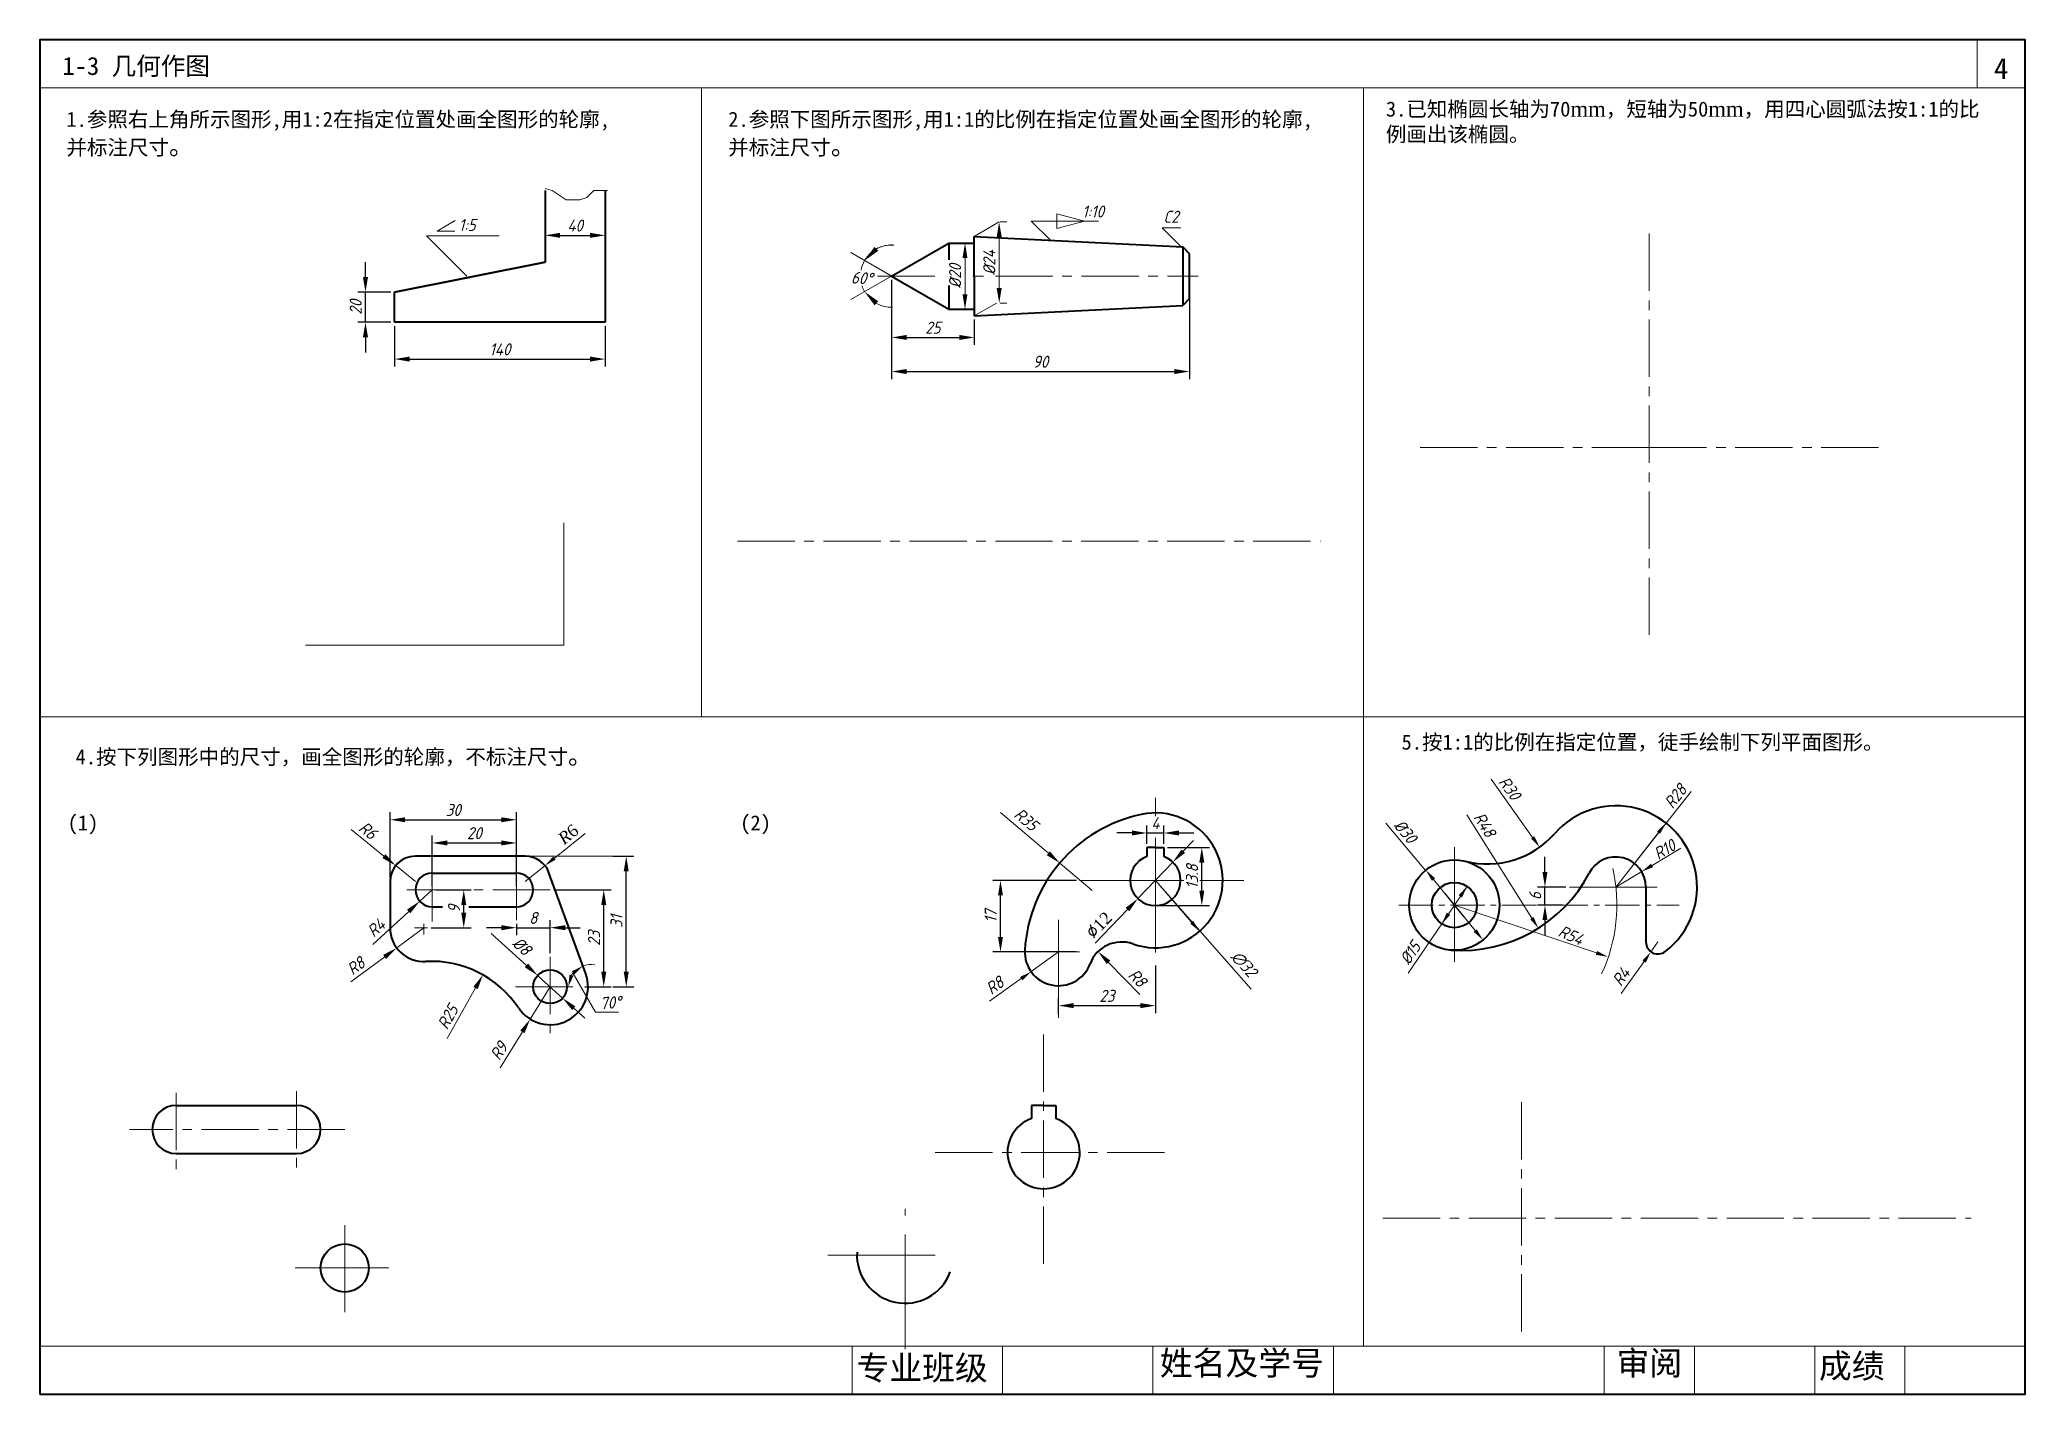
# Model space of a CAD drawing. Header units: millimetres. Extents: x 20 to 350, y 18 to 243.
import ezdxf

# ---------------------------------------------------------------- set-up
doc = ezdxf.new("R2010")
doc.units = ezdxf.units.MM
doc.linetypes.add('CENTER2', pattern=[28.575, 19.05, -3.175, 3.175, -3.175])
doc.layers.get('0').update_dxf_attribs({"lineweight": 30})
doc.layers.get('Defpoints').update_dxf_attribs({"lineweight": 15})
for name, color, linetype, lineweight in [('点画线', 7, 'CENTER2', 15), ('粗线', 7, 'Continuous', 40), ('细线', 7, 'Continuous', 15)]:
    doc.layers.add(name, color=color, linetype=linetype, lineweight=lineweight)
doc.styles.add('style1', font='TIMES.TTF')
doc.styles.add('数字', font='isocp.shx', dxfattribs={"oblique": 15, "height": 2})
doc.dimstyles.new('ISO-25', dxfattribs={"dimtxt": 2, "dimasz": 2.5, "dimexe": 1.25, "dimexo": 0.625, "dimtad": 1, "dimdec": 0, "dimtxsty": '数字', "dimcen": 2.5, "dimadec": 0, "dimazin": 0, "dimtfac": 1, "dimtdec": 0, "dimtmove": 0, "dimatfit": 3, "dimfxl": 0, "dimarcsym": 0})

# ---------------------------------------------------------------- blocks, each defined once
blk = doc.blocks.new('*D1')
at = {"layer": 'Defpoints', "color": 0}
for p in [(78.87, 196.54), (113.87, 196.54), (113.87, 190.43)]:
    blk.add_point(p, dxfattribs=at)
at = {"layer": '细线', "color": 0, "lineweight": -2}
for p, q in [((78.87, 195.91), (78.87, 189.18)), ((113.87, 195.91), (113.87, 189.18)), ((81.37, 190.43), (111.37, 190.43))]:
    blk.add_line(p, q, dxfattribs=at)
at = {"layer": '细线', "color": 0}
for points in [[(81.37, 190.84), (81.37, 190.01), (78.87, 190.43)], [(111.37, 190.84), (111.37, 190.01), (113.87, 190.43)]]:
    blk.add_solid(points, dxfattribs=at)
at = {"layer": '细线', "color": 0, "insert": (96.37, 192.05), "char_height": 2, "attachment_point": 5, "style": '数字'}
blk.add_mtext('140', dxfattribs=at)
blk = doc.blocks.new('*D2')
at = {"layer": 'Defpoints', "color": 0}
for p in [(74.03, 201.54), (78.87, 201.54), (78.87, 196.54)]:
    blk.add_point(p, dxfattribs=at)
at = {"layer": '细线', "color": 0, "lineweight": -2}
for p, q in [((74.03, 204.04), (74.03, 206.54)), ((78.25, 201.54), (72.78, 201.54)), ((74.03, 196.54), (74.03, 201.54)), ((78.25, 196.54), (72.78, 196.54)), ((74.03, 194.04), (74.03, 191.54))]:
    blk.add_line(p, q, dxfattribs=at)
at = {"layer": '细线', "color": 0}
for points in [[(73.61, 204.04), (74.45, 204.04), (74.03, 201.54)], [(73.61, 194.04), (74.45, 194.04), (74.03, 196.54)]]:
    blk.add_solid(points, dxfattribs=at)
at = {"layer": '细线', "color": 0, "insert": (72.41, 199.04), "char_height": 2, "attachment_point": 5, "rotation": 90, "style": '数字'}
blk.add_mtext('20', dxfattribs=at)
blk = doc.blocks.new('*D3')
at = {"layer": 'Defpoints', "color": 0}
for p in [(161.47, 204.21), (210.97, 204.21), (210.97, 188.36)]:
    blk.add_point(p, dxfattribs=at)
at = {"layer": '细线', "color": 0, "lineweight": -2}
for p, q in [((161.47, 203.59), (161.47, 187.11)), ((210.97, 203.59), (210.97, 187.11)), ((163.97, 188.36), (208.47, 188.36))]:
    blk.add_line(p, q, dxfattribs=at)
at = {"layer": '细线', "color": 0}
for points in [[(163.97, 188.78), (163.97, 187.94), (161.47, 188.36)], [(208.47, 188.78), (208.47, 187.94), (210.97, 188.36)]]:
    blk.add_solid(points, dxfattribs=at)
at = {"layer": '细线', "color": 0, "insert": (186.22, 189.99), "char_height": 2, "attachment_point": 5, "style": '数字'}
blk.add_mtext('90', dxfattribs=at)
blk = doc.blocks.new('*D4')
at = {"layer": 'Defpoints', "color": 0}
for p in [(99.12, 113.91), (78.12, 103.66), (99.12, 102.26)]:
    blk.add_point(p, dxfattribs=at)
at = {"layer": '细线', "color": 0, "lineweight": -2}
for p, q in [((78.12, 104.28), (78.12, 115.16)), ((80.62, 113.91), (96.62, 113.91)), ((99.12, 102.88), (99.12, 115.16))]:
    blk.add_line(p, q, dxfattribs=at)
at = {"layer": '细线', "color": 0}
for points in [[(80.62, 114.32), (80.62, 113.49), (78.12, 113.91)], [(96.62, 114.32), (96.62, 113.49), (99.12, 113.91)]]:
    blk.add_solid(points, dxfattribs=at)
at = {"layer": '细线', "color": 0, "insert": (88.62, 115.53), "char_height": 2, "attachment_point": 5, "style": '数字'}
blk.add_mtext('30', dxfattribs=at)
blk = doc.blocks.new('*D5')
at = {"layer": 'Defpoints', "color": 0}
for p in [(99.12, 110.05), (85.12, 102.26), (99.12, 102.26)]:
    blk.add_point(p, dxfattribs=at)
at = {"layer": '细线', "color": 0, "lineweight": -2}
for p, q in [((85.12, 102.88), (85.12, 111.3)), ((87.62, 110.05), (96.62, 110.05)), ((99.12, 102.88), (99.12, 111.3))]:
    blk.add_line(p, q, dxfattribs=at)
at = {"layer": '细线', "color": 0}
for points in [[(87.62, 110.47), (87.62, 109.64), (85.12, 110.05)], [(96.62, 110.47), (96.62, 109.64), (99.12, 110.05)]]:
    blk.add_solid(points, dxfattribs=at)
at = {"layer": '细线', "color": 0, "insert": (92.12, 111.68), "char_height": 2, "attachment_point": 5, "style": '数字'}
blk.add_mtext('20', dxfattribs=at)
blk = doc.blocks.new('*D6')
at = {"layer": 'Defpoints', "color": 0}
for p in [(104.72, 102.26), (113.63, 102.26), (109.84, 86.16)]:
    blk.add_point(p, dxfattribs=at)
at = {"layer": '细线', "color": 0, "lineweight": -2}
for p, q in [((105.34, 102.26), (114.88, 102.26)), ((113.63, 88.66), (113.63, 99.76)), ((110.46, 86.16), (114.88, 86.16))]:
    blk.add_line(p, q, dxfattribs=at)
at = {"layer": '细线', "color": 0}
for points in [[(113.21, 99.76), (114.05, 99.76), (113.63, 102.26)], [(113.21, 88.66), (114.05, 88.66), (113.63, 86.16)]]:
    blk.add_solid(points, dxfattribs=at)
at = {"layer": '细线', "color": 0, "insert": (112.01, 94.21), "char_height": 2, "attachment_point": 5, "rotation": 90, "style": '数字'}
blk.add_mtext('23', dxfattribs=at)
blk = doc.blocks.new('*D7')
at = {"layer": 'Defpoints', "color": 0}
for p in [(114.51, 107.86), (117.37, 107.86), (114.51, 86.16)]:
    blk.add_point(p, dxfattribs=at)
at = {"layer": '细线', "color": 0, "lineweight": -2}
for p, q in [((115.13, 107.86), (118.62, 107.86)), ((117.37, 88.66), (117.37, 105.36)), ((115.13, 86.16), (118.62, 86.16))]:
    blk.add_line(p, q, dxfattribs=at)
at = {"layer": '细线', "color": 0}
for points in [[(116.95, 105.36), (117.78, 105.36), (117.37, 107.86)], [(116.95, 88.66), (117.78, 88.66), (117.37, 86.16)]]:
    blk.add_solid(points, dxfattribs=at)
at = {"layer": '细线', "color": 0, "insert": (115.74, 97.01), "char_height": 2, "attachment_point": 5, "rotation": 90, "style": '数字'}
blk.add_mtext('31', dxfattribs=at)
blk = doc.blocks.new('*D8')
at = {"layer": 'Defpoints', "color": 0}
for p in [(85.12, 102.26), (90.36, 102.26), (84.32, 95.96)]:
    blk.add_point(p, dxfattribs=at)
at = {"layer": '细线', "color": 0, "lineweight": -2}
for p, q in [((85.74, 102.26), (91.61, 102.26)), ((90.36, 98.46), (90.36, 99.76)), ((84.94, 95.96), (91.61, 95.96))]:
    blk.add_line(p, q, dxfattribs=at)
at = {"layer": '细线', "color": 0}
for points in [[(89.94, 99.76), (90.78, 99.76), (90.36, 102.26)], [(89.94, 98.46), (90.78, 98.46), (90.36, 95.96)]]:
    blk.add_solid(points, dxfattribs=at)
at = {"layer": '细线', "color": 0, "insert": (88.74, 99.11), "char_height": 2, "attachment_point": 5, "rotation": 90, "style": '数字'}
blk.add_mtext('9', dxfattribs=at)
blk = doc.blocks.new('*D9')
at = {"layer": 'Defpoints', "color": 0}
for p in [(99.12, 97.24), (104.72, 95.98), (104.72, 91.13)]:
    blk.add_point(p, dxfattribs=at)
at = {"layer": '细线', "color": 0, "lineweight": -2}
for p, q in [((96.62, 95.98), (94.12, 95.98)), ((99.12, 96.61), (99.12, 94.73)), ((99.12, 95.98), (104.72, 95.98)), ((104.72, 91.75), (104.72, 97.23)), ((107.22, 95.98), (109.72, 95.98))]:
    blk.add_line(p, q, dxfattribs=at)
at = {"layer": '细线', "color": 0}
for points in [[(96.62, 96.39), (96.62, 95.56), (99.12, 95.98)], [(107.22, 96.39), (107.22, 95.56), (104.72, 95.98)]]:
    blk.add_solid(points, dxfattribs=at)
at = {"layer": '细线', "color": 0, "insert": (101.92, 97.6), "char_height": 2, "attachment_point": 5, "style": '数字'}
blk.add_mtext('8', dxfattribs=at)
blk = doc.blocks.new('*D10')
at = {"layer": 'Defpoints', "color": 0}
for p in [(206.71, 109.3), (213.03, 109.3), (205.31, 99.64)]:
    blk.add_point(p, dxfattribs=at)
at = {"layer": '细线', "color": 0, "lineweight": -2}
for p, q in [((207.33, 109.3), (214.28, 109.3)), ((213.03, 102.14), (213.03, 106.8)), ((205.93, 99.64), (214.28, 99.64))]:
    blk.add_line(p, q, dxfattribs=at)
at = {"layer": '细线', "color": 0}
for points in [[(212.61, 106.8), (213.44, 106.8), (213.03, 109.3)], [(212.61, 102.14), (213.44, 102.14), (213.03, 99.64)]]:
    blk.add_solid(points, dxfattribs=at)
at = {"layer": '细线', "color": 0, "insert": (211.4, 104.47), "char_height": 2, "attachment_point": 5, "rotation": 90, "style": '数字'}
blk.add_mtext('13.8', dxfattribs=at)
blk = doc.blocks.new('*D11')
at = {"layer": 'Defpoints', "color": 0}
for p in [(203.91, 109.3), (206.71, 111.71), (206.71, 109.3)]:
    blk.add_point(p, dxfattribs=at)
at = {"layer": '细线', "color": 0, "lineweight": -2}
for p, q in [((203.91, 109.92), (203.91, 112.96)), ((206.71, 109.92), (206.71, 112.96)), ((201.41, 111.71), (198.91, 111.71)), ((203.91, 111.71), (206.71, 111.71)), ((209.21, 111.71), (211.71, 111.71))]:
    blk.add_line(p, q, dxfattribs=at)
at = {"layer": '细线', "color": 0}
for points in [[(201.41, 112.13), (201.41, 111.3), (203.91, 111.71)], [(209.21, 112.13), (209.21, 111.3), (206.71, 111.71)]]:
    blk.add_solid(points, dxfattribs=at)
at = {"layer": '细线', "color": 0, "insert": (205.31, 113.34), "char_height": 2, "attachment_point": 5, "style": '数字'}
blk.add_mtext('4', dxfattribs=at)
blk = doc.blocks.new('*D12')
at = {"layer": 'Defpoints', "color": 0}
for p in [(205.31, 90.3), (205.31, 83.03), (189.21, 81)]:
    blk.add_point(p, dxfattribs=at)
at = {"layer": '细线', "color": 0, "lineweight": -2}
for p, q in [((205.31, 89.67), (205.31, 81.78)), ((189.21, 81.63), (189.21, 84.28)), ((191.71, 83.03), (202.81, 83.03))]:
    blk.add_line(p, q, dxfattribs=at)
at = {"layer": '细线', "color": 0}
for points in [[(191.71, 83.45), (191.71, 82.61), (189.21, 83.03)], [(202.81, 83.45), (202.81, 82.61), (205.31, 83.03)]]:
    blk.add_solid(points, dxfattribs=at)
at = {"layer": '细线', "color": 0, "insert": (197.26, 84.65), "char_height": 2, "attachment_point": 5, "style": '数字'}
blk.add_mtext('23', dxfattribs=at)
blk = doc.blocks.new('*D13')
at = {"layer": 'Defpoints', "color": 0}
for p in [(270.06, 102.73), (274.16, 102.73), (273.62, 99.73)]:
    blk.add_point(p, dxfattribs=at)
at = {"layer": '细线', "color": 0, "lineweight": -2}
for p, q in [((270.06, 105.23), (270.06, 107.73)), ((273.54, 102.73), (268.81, 102.73)), ((270.06, 99.73), (270.06, 102.73)), ((273, 99.73), (268.81, 99.73)), ((270.06, 97.23), (270.06, 94.73))]:
    blk.add_line(p, q, dxfattribs=at)
at = {"layer": '细线', "color": 0}
for points in [[(269.64, 105.23), (270.47, 105.23), (270.06, 102.73)], [(269.64, 97.23), (270.47, 97.23), (270.06, 99.73)]]:
    blk.add_solid(points, dxfattribs=at)
at = {"layer": '细线', "color": 0, "insert": (268.43, 101.23), "char_height": 2, "attachment_point": 5, "rotation": 90, "style": '数字'}
blk.add_mtext('6', dxfattribs=at)
blk = doc.blocks.new('*D14')
at = {"layer": 'Defpoints', "color": 0}
for p in [(103.87, 218.41), (113.87, 218.41), (113.87, 210.98)]:
    blk.add_point(p, dxfattribs=at)
at = {"layer": '细线', "color": 0, "lineweight": -2}
for p, q in [((103.87, 217.78), (103.87, 209.73)), ((113.87, 217.78), (113.87, 209.73)), ((106.37, 210.98), (111.37, 210.98))]:
    blk.add_line(p, q, dxfattribs=at)
at = {"layer": '细线', "color": 0}
for points in [[(106.37, 211.4), (106.37, 210.57), (103.87, 210.98)], [(111.37, 211.4), (111.37, 210.57), (113.87, 210.98)]]:
    blk.add_solid(points, dxfattribs=at)
at = {"layer": '细线', "color": 0, "insert": (108.87, 212.61), "char_height": 2, "attachment_point": 5, "style": '数字'}
blk.add_mtext('40', dxfattribs=at)
blk = doc.blocks.new('*D15')
at = {"layer": 'Defpoints', "color": 0}
for p in [(161.47, 204.21), (175.22, 197.61), (175.22, 194.02)]:
    blk.add_point(p, dxfattribs=at)
at = {"layer": '细线', "color": 0, "lineweight": -2}
for p, q in [((161.47, 203.59), (161.47, 192.77)), ((175.22, 196.99), (175.22, 192.77)), ((163.97, 194.02), (172.72, 194.02))]:
    blk.add_line(p, q, dxfattribs=at)
at = {"layer": '细线', "color": 0}
for points in [[(163.97, 194.44), (163.97, 193.61), (161.47, 194.02)], [(172.72, 194.44), (172.72, 193.61), (175.22, 194.02)]]:
    blk.add_solid(points, dxfattribs=at)
at = {"layer": '细线', "color": 0, "insert": (168.34, 195.65), "char_height": 2, "attachment_point": 5, "style": '数字'}
blk.add_mtext('25', dxfattribs=at)
blk = doc.blocks.new('*D16')
at = {"layer": 'Defpoints', "color": 0}
for p in [(179.57, 103.84), (192.81, 103.84), (192.71, 91.94)]:
    blk.add_point(p, dxfattribs=at)
at = {"layer": '细线', "color": 0, "lineweight": -2}
for p, q in [((192.18, 103.84), (178.32, 103.84)), ((179.57, 94.44), (179.57, 101.34)), ((192.08, 91.94), (178.32, 91.94))]:
    blk.add_line(p, q, dxfattribs=at)
at = {"layer": '细线', "color": 0}
for points in [[(179.15, 101.34), (179.98, 101.34), (179.57, 103.84)], [(179.15, 94.44), (179.98, 94.44), (179.57, 91.94)]]:
    blk.add_solid(points, dxfattribs=at)
at = {"layer": '细线', "color": 0, "insert": (177.94, 97.89), "char_height": 2, "attachment_point": 5, "rotation": 90, "style": '数字'}
blk.add_mtext('17', dxfattribs=at)

msp = doc.modelspace()

# ---------------------------------------------------------------- linework, layer by layer
at = {"layer": '点画线', "ltscale": 0.5}
for p, q in [((287.4, 211.28), (287.4, 143.39)), ((159.12, 204.21), (168.84, 204.21)), ((174.95, 204.21), (176.72, 204.21)), ((178.73, 204.21), (212.43, 204.21)), ((287.4, 175.72), (248.67, 175.72)), ((287.4, 175.72), (326.14, 175.72)), ((135.85, 160.2), (232.77, 160.2)), ((85.12, 102.26), (85.12, 106.53)), ((85.12, 106.53), (85.12, 96.62)), ((99.12, 102.26), (99.12, 106.73)), ((99.12, 106.73), (99.12, 97.24)), ((104.72, 102.26), (79.67, 102.26)), ((104.72, 91.13), (104.72, 77.3)), ((98.97, 86.16), (109.84, 86.16)), ((186.74, 78.23), (186.74, 38.71)), ((42.58, 68.56), (42.58, 54.4)), ((42.58, 62.46), (42.58, 68.56)), ((62.58, 68.85), (62.58, 55.29)), ((62.58, 62.46), (62.58, 68.85)), ((266.17, 66.99), (266.17, 27.82)), ((70.58, 62.46), (34.79, 62.46)), ((168.73, 58.62), (207.76, 58.62)), ((243.11, 47.73), (340.9, 47.73))]:
    msp.add_line(p, q, dxfattribs=at)
at = {"layer": '点画线'}
for p, q in [((205.31, 117.55), (205.31, 114.51)), ((205.31, 110.88), (205.31, 89.92)), ((255.01, 109.36), (255.01, 89.77)), ((284.05, 105.55), (288.94, 111.78)), ((192.71, 103.84), (210.03, 103.84)), ((205.71, 103.37), (211.34, 96.89)), ((212.69, 103.84), (220, 103.84)), ((256.54, 97.86), (251.53, 103.99)), ((253.46, 101.63), (258.47, 95.5)), ((83.72, 95.96), (83.72, 96.62)), ((83.72, 96.62), (83.72, 95.96)), ((83.72, 95.96), (83.72, 94.86)), ((83.72, 95.96), (84.32, 95.96)), ((189.21, 81), (189.21, 97.28)), ((192.71, 91.94), (180.24, 91.94)), ((163.72, 25.97), (163.72, 49.25)), ((168.73, 41.6), (150.9, 41.6))]:
    msp.add_line(p, q, dxfattribs=at)
at = {"layer": '点画线', "ltscale": 0.3}
msp.add_line((245.77, 99.73), (292.38, 99.73), dxfattribs=at)
at = {"layer": '点画线'}
for points in [[(288.68, 111.99), (289.2, 111.58), (290.17, 113.36)], [(251.79, 104.2), (251.27, 103.78), (250.26, 105.54)], [(211.59, 97.11), (211.09, 96.67), (212.65, 95.38)], [(258.73, 95.71), (258.21, 95.29), (259.74, 93.95)]]:
    msp.add_solid(points, dxfattribs=at)
at = {"layer": '粗线'}
for p, q in [((103.87, 218.41), (103.87, 206.54)), ((113.87, 218.41), (113.87, 196.54)), ((161.47, 204.21), (171, 209.71)), ((171, 209.71), (175.22, 209.71)), ((171, 209.71), (171, 206.93)), ((175.22, 204.21), (175.22, 210.81)), ((175.22, 210.81), (209.87, 209.08)), ((210.97, 207.93), (209.87, 209.08)), ((209.87, 209.08), (209.87, 199.35)), ((210.97, 200.5), (210.97, 207.93)), ((103.87, 206.54), (78.87, 201.54)), ((78.87, 201.54), (103.87, 206.54)), ((78.87, 196.54), (78.87, 201.54)), ((161.47, 204.21), (171, 198.71)), ((171, 202.66), (171, 198.71)), ((175.22, 204.21), (175.22, 197.61)), ((171, 198.71), (175.22, 198.71)), ((175.22, 197.61), (209.87, 199.35)), ((210.97, 200.5), (209.87, 199.35)), ((113.87, 196.54), (78.87, 196.54)), ((205.31, 109.3), (203.91, 109.3)), ((203.91, 109.3), (203.91, 107.8)), ((205.31, 109.3), (206.71, 109.3)), ((206.71, 109.3), (206.71, 107.8)), ((100.58, 107.86), (82.32, 107.86)), ((78.12, 103.66), (78.12, 95.96)), ((85.12, 105.06), (99.12, 105.06)), ((110.64, 88.31), (104.53, 105.1)), ((286.84, 102.73), (286.84, 93.61)), ((85.12, 99.46), (86.84, 99.46)), ((91.19, 99.46), (99.12, 99.46)), ((42.58, 66.46), (62.58, 66.46)), ((184.74, 66.43), (184.74, 64.28)), ((186.74, 66.43), (184.74, 66.43)), ((186.74, 66.43), (188.74, 66.43)), ((188.74, 66.43), (188.74, 64.28)), ((42.58, 58.46), (62.58, 58.46))]:
    msp.add_line(p, q, dxfattribs=at)
msp.add_lwpolyline([(19.89, 18.48), (349.89, 18.48), (349.89, 243.48), (19.89, 243.48)], close=True, dxfattribs=at)
for centre, radius in [((255.01, 99.73), 7.5), ((255.01, 99.73), 3.75), ((104.72, 86.16), 2.8), ((70.58, 39.46), 4)]:
    msp.add_circle(centre, radius, dxfattribs=at)
for centre, radius, start, end in [((281.84, 102.73), 13.5, 307.4952, 138.6408), ((208.07, 90.83), 24.5, 102.0098, 176.6364), ((205.31, 103.84), 11.2, 250.479, 102.0098), ((260.45, 121.56), 15, 256.0053, 318.6408), ((82.32, 103.66), 4.2, 90, 180), ((100.58, 103.66), 4.2, 20, 90), ((205.31, 103.84), 4.2, 109.4712, 70.5288), ((281.84, 102.73), 5, 0, 152.3452), ((85.12, 102.26), 2.8, 90, 270), ((99.12, 102.26), 2.8, 270, 90), ((256.16, 116.19), 24, 266.0181, 332.3452), ((83.72, 95.96), 5.6, 180, 273.0785), ((199.69, 88), 5.6, 70.479, 159.4345), ((288.84, 93.61), 2, 180, 307.4952), ((84.96, 72.89), 17.5, 33.8778, 93.0785), ((189.21, 91.94), 5.6, 176.6364, 339.4345), ((104.72, 86.16), 6.3, 213.8778, 20), ((42.58, 62.46), 4, 90, 270), ((62.58, 62.46), 4, 270, 90), ((186.74, 58.62), 6.01, 109.4712, 70.5288), ((163.72, 41.6), 8.01, 176.6364, 339.4345)]:
    msp.add_arc(centre, radius, start, end, dxfattribs=at)
at = {"layer": '细线'}
for p, q in [((341.89, 235.48), (341.89, 243.48)), ((19.89, 235.48), (349.89, 235.48)), ((129.89, 235.48), (129.89, 130.98)), ((129.89, 235.48), (239.89, 235.48)), ((239.89, 235.48), (239.89, 26.48)), ((103.91, 218.79), (105.06, 218.41)), ((105.06, 218.41), (106.21, 217.64)), ((110.81, 217.26), (111.96, 218.41)), ((111.96, 218.41), (114.26, 218.41)), ((114.26, 218.41), (113.5, 218.41)), ((106.21, 217.64), (107.36, 216.88)), ((107.36, 216.88), (109.66, 216.88)), ((109.66, 216.88), (110.81, 217.26)), ((188.91, 214.57), (188.91, 213.34)), ((188.91, 214.57), (193.51, 213.34)), ((85.92, 211.7), (88.95, 213.45)), ((85.92, 211.7), (88.86, 211.7)), ((175.22, 210.81), (179.35, 213.2)), ((179.5, 213.2), (180.6, 213.2)), ((187.91, 210.12), (184.69, 213.34)), ((184.69, 213.34), (195.85, 213.34)), ((188.91, 212.11), (193.51, 213.34)), ((188.91, 212.11), (188.91, 213.34)), ((209.81, 208.88), (206.46, 212.23)), ((206.46, 212.23), (209.54, 212.23)), ((90.9, 204.22), (84.19, 210.92)), ((84.19, 210.92), (96.27, 210.92)), ((154.72, 200.32), (171, 209.71)), ((154.72, 208.11), (171, 198.71)), ((174.59, 209.71), (172.42, 209.71)), ((179.35, 202.23), (179.35, 210.7)), ((173.67, 207.21), (173.67, 201.21)), ((174.59, 198.71), (172.42, 198.71)), ((175.22, 197.61), (178.88, 199.73)), ((179.5, 199.73), (180.6, 199.73)), ((106.98, 163.25), (106.98, 142.92)), ((106.98, 142.92), (64.04, 142.92)), ((19.89, 130.98), (349.89, 130.98)), ((261.1, 120.65), (268.01, 110.98)), ((294.36, 118.62), (290.2, 113.33)), ((71.63, 112.29), (77.1, 107.87)), ((179.59, 115.1), (187.52, 108.34)), ((243.61, 113.34), (250.2, 105.48)), ((257.08, 114.73), (267.89, 97.58)), ((281.84, 102.73), (290.2, 113.33)), ((110.53, 111.61), (105.43, 107.53)), ((209.94, 108.68), (211.67, 110.48)), ((292.62, 109.17), (287.85, 106.32)), ((82.32, 103.66), (79.05, 106.3)), ((118.24, 107.86), (100.58, 107.86)), ((100.58, 103.66), (103.86, 106.28)), ((194.8, 102.14), (189.43, 106.72)), ((208.21, 106.87), (202.4, 100.81)), ((205.31, 103.84), (212.71, 95.43)), ((257.11, 102.84), (252.91, 96.62)), ((281.84, 102.73), (286.14, 105.29)), ((85.12, 102.26), (83.05, 100.37)), ((195.29, 93.38), (200.67, 99)), ((255.01, 99.73), (278.62, 91.78)), ((75.23, 93.21), (81.21, 98.68)), ((83.72, 95.96), (79.22, 92.62)), ((82.15, 95.96), (83.72, 95.96)), ((247.35, 88.41), (252.91, 96.62)), ((94.92, 95.03), (100.79, 89.72)), ((221.25, 85.74), (212.71, 95.43)), ((288.84, 93.61), (287.68, 91.98)), ((71.62, 86.96), (77.22, 91.12)), ((189.21, 91.94), (184.65, 88.68)), ((202.73, 84.89), (197.53, 90.22)), ((282.71, 85.03), (286.52, 90.35)), ((87.6, 77.59), (92.32, 85.96)), ((104.72, 86.16), (101.41, 80.8)), ((106.79, 84.28), (102.64, 88.04)), ((108.54, 88.39), (112.26, 81.94)), ((177.75, 83.75), (183.02, 87.52)), ((108.65, 82.6), (110.5, 80.93)), ((112.26, 81.94), (116.08, 81.94)), ((96.42, 72.69), (100.1, 78.67)), ((19.89, 26.48), (349.89, 26.48)), ((154.89, 18.48), (154.89, 26.48)), ((179.89, 18.48), (179.89, 26.48)), ((204.89, 18.48), (204.89, 26.48)), ((234.89, 18.48), (234.89, 26.48)), ((279.89, 18.48), (279.89, 26.48)), ((294.89, 18.48), (294.89, 26.48)), ((314.89, 18.48), (314.89, 26.48)), ((329.89, 18.48), (329.89, 26.48))]:
    msp.add_line(p, q, dxfattribs=at)
at = {"layer": '细线', "lineweight": 5}
msp.add_line((19.89, 235.48), (129.89, 235.48), dxfattribs=at)
at = {"layer": '细线', "ltscale": 0.3}
msp.add_line((274.16, 102.73), (288.68, 102.73), dxfattribs=at)
at = {"layer": '细线', "ltscale": 0.5}
for p, q in [((70.58, 46.56), (70.58, 32.14)), ((62.36, 39.46), (77.89, 39.46))]:
    msp.add_line(p, q, dxfattribs=at)
at = {"layer": '细线'}
for centre, radius, start, end in [((161.47, 204.21), 5.18, 85.8719, 150), ((161.47, 204.21), 5.18, 88.4291, 119.2146), ((161.47, 204.21), 5.18, 150, 168.7642), ((161.47, 204.21), 5.18, 198.2986, 210), ((161.47, 204.21), 5.18, 240.7854, 271.5709), ((255.01, 99.73), 27, 334.9756, 12.9916), ((111.42, 86.16), 3.7, 78.5982, 110), ((111.42, 86.16), 3.7, 141.4018, 148.5982)]:
    msp.add_arc(centre, radius, start, end, dxfattribs=at)
for points in [[(178.93, 210.7), (179.77, 210.7), (179.35, 213.2)], [(159.26, 208.41), (158.62, 209.06), (156.98, 206.8)], [(173.25, 207.21), (174.08, 207.21), (173.67, 209.71)], [(158.62, 199.37), (159.26, 200.02), (156.98, 201.62)], [(178.93, 202.23), (179.77, 202.23), (179.35, 199.73)], [(173.25, 201.21), (174.08, 201.21), (173.67, 198.71)], [(209.64, 108.96), (210.24, 108.39), (208.21, 106.87)], [(268.28, 111.18), (267.74, 110.79), (269.17, 109.36)], [(77.37, 108.19), (76.84, 107.55), (79.05, 106.3)], [(105.22, 107.79), (105.63, 107.27), (103.86, 106.28)], [(187.79, 108.66), (187.25, 108.02), (189.43, 106.72)], [(287.68, 106.61), (288.02, 106.03), (286.14, 105.29)], [(255.72, 101.37), (256.27, 100.99), (257.11, 102.84)], [(80.92, 98.99), (81.49, 98.38), (83.05, 100.37)], [(200.37, 99.29), (200.97, 98.71), (202.4, 100.81)], [(253.75, 98.47), (254.31, 98.09), (252.91, 96.62)], [(268.17, 97.76), (267.61, 97.4), (268.95, 95.89)], [(76.97, 91.46), (77.47, 90.79), (79.22, 92.62)], [(101.07, 90.03), (100.51, 89.41), (102.64, 88.04)], [(108.34, 88.74), (108.73, 88.19), (110.16, 89.63)], [(197.83, 90.51), (197.23, 89.93), (195.78, 92.01)], [(278.73, 92.1), (278.51, 91.47), (280.52, 91.15)], [(286.24, 90.55), (286.79, 90.16), (287.68, 91.98)], [(91.96, 86.17), (92.68, 85.76), (93.55, 88.14)], [(108.59, 88), (107.95, 88.18), (107.73, 86.16)], [(182.83, 87.79), (183.22, 87.25), (184.65, 88.68)], [(108.93, 82.91), (108.37, 82.29), (106.79, 84.28)], [(99.75, 78.89), (100.46, 78.45), (101.41, 80.8)]]:
    msp.add_solid(points, dxfattribs=at)

# ---------------------------------------------------------------- texts
at = {"lineweight": 5, "char_height": 4, "attachment_point": 1}
for s, insert, width in [('{\\f仿宋_GB2312|b0|i0|c134|p49;专业班级}', (155.62, 24.85), 23.3701), ('{\\f仿宋_GB2312|b0|i0|c134|p49;姓名及学号}', (206.05, 25.65), 29.8443), ('{\\f仿宋_GB2312|b0|i0|c134|p49;审阅}', (281.95, 25.65), 13.7378)]:
    msp.add_mtext(s, dxfattribs=dict(at, insert=insert, width=width))
at = {"insert": (315.59, 25.18), "char_height": 4, "width": 13.2641, "attachment_point": 1}
msp.add_mtext('{\\f仿宋_GB2312|b0|i0|c134|p49;成绩}', dxfattribs=at)
at = {"layer": '点画线', "insert": (274.37, 94.72), "char_height": 2, "attachment_point": 5, "rotation": 336, "style": '数字'}
msp.add_mtext('R54', dxfattribs=at)
at = {"layer": '细线', "lineweight": 5, "attachment_point": 1}
for s, insert, char_height, width in [('{\\f黑体|b0|i0|c134|p2;1-3 几何作图}', (23.66, 240.62), 3, 110), ('{\\f宋体|b0|i0|c134|p2;1.参照右上角所示图形,用1:2在指定位置处画全图形的轮廓,\\P并标注尺寸\\H1.2x;。}', (24.32, 231.51), 2.5, 110), ('{\\f宋体|b0|i0|c134|p2;2.参照下图所示图形,用1:1的比例在指定位置处画全图形的轮廓,\\P并标注尺寸\\H1.2x;。}', (134.32, 231.51), 2.5, 110), ('{\\f宋体|b0|i0|c134|p2;3.已知椭圆长轴为70\\fTimes New Roman|b0|i0|c0|p18;mm\\f宋体|b0|i0|c134|p2;，短轴为50\\fTimes New Roman|b0|i0|c0|p18;mm\\f宋体|b0|i0|c134|p2;，用四心圆弧法按1:1的比\\P例画出该椭圆。}', (243.62, 233.21), 2.5, 115.7555), ('{\\f宋体|b0|i0|c134|p2;4.按下列图形中的尺寸，画全图形的轮廓，不标注尺寸\\H1.2x;。}', (25.85, 126.11), 2.5, 110), ('{\\f宋体|b0|i0|c134|p2;5.按1:1的比例在指定位置，徒手绘制下列平面图形。}', (246.22, 128.06), 2.5, 110)]:
    msp.add_mtext(s, dxfattribs=dict(at, insert=insert, char_height=char_height, width=width))
at = {"layer": '细线', "attachment_point": 1}
for s, insert, char_height, width in [('{\\f宋体|b0|i0|c134|p2;4}', (344.68, 240.44), 3.5, 5.5322), ('{\\f宋体|b0|i0|c134|p2;(1)}', (24.52, 114.64), 2.5, 31.5415), ('{\\f宋体|b0|i0|c134|p2;(2)}', (136.31, 114.64), 2.5, 31.5415)]:
    msp.add_mtext(s, dxfattribs=dict(at, insert=insert, char_height=char_height, width=width))
at = {"layer": '细线', "char_height": 2, "attachment_point": 1, "style": '数字'}
for s, insert, width in [('1:10', (193.15, 215.94), 7.9098), ('C2', (206.65, 215.07), 19.4412), ('1:5', (89.55, 213.71), 6.7184)]:
    msp.add_mtext(s, dxfattribs=dict(at, insert=insert, width=width))
at = {"layer": '细线', "char_height": 2, "attachment_point": 5}
for s, insert, rotation, style in [('%%C24', (177.71, 206.46), 90, '数字'), ('60%%d', (156.53, 203.89), 356, '数字'), ('%%C20', (172.02, 204.21), 90, '数字'), ('R30', (264.19, 119.16), 306, '数字'), ('R28', (291.75, 117.79), 52, '数字'), ('R35', (183.82, 113.96), 320, '数字'), ('R6', (74.43, 112.14), 321, '数字'), ('{\\fTimes New Roman|b0|i1|c0|p18;R}6', (107.73, 111.48), 39, 'style1'), ('%%c30', (246.86, 111.98), 310, '数字'), ('R48', (260.05, 113.09), 302, '数字'), ('R10', (289.93, 108.96), 31, '数字'), ('R4', (75.8, 95.95), 42, '数字'), ('{\\Ftxt.shx;%%C}12', (195.93, 96.43), 46, 'style1'), ('%%C8', (100.04, 92.91), 318, '数字'), ('%%c15', (247.66, 91.77), 56, '数字'), ('R8', (72.44, 89.61), 37, '数字'), ('∅32', (220.04, 89.95), 311, '数字'), ('R4', (282.71, 87.83), 54, '数字'), ('R8', (178.62, 86.39), 36, '数字'), ('R8', (202.34, 87.64), 314, '数字'), ('R25', (87.72, 81.14), 61, '数字'), ('70%%D', (114.77, 83.53), 4, '数字'), ('R9', (96.2, 75.48), 58, '数字')]:
    msp.add_mtext(s, dxfattribs=dict(at, insert=insert, rotation=rotation, style=style))

# ---------------------------------------------------------------- dimensions: what is measured, and where the dimension line sits
at = {"layer": '细线'}
for base, p1, p2, text, picture, middle in [((113.87, 210.98), (103.87, 218.41), (113.87, 218.41), '40', '*D14', (108.87, 212.61)), ((210.97, 188.36), (161.47, 204.21), (210.97, 204.21), '90', '*D3', (186.22, 189.99)), ((175.22, 194.02), (161.47, 204.21), (175.22, 197.61), '25', '*D15', (168.34, 195.65)), ((113.87, 190.43), (78.87, 196.54), (113.87, 196.54), '140', '*D1', (96.37, 192.05)), ((99.12, 113.91), (78.12, 103.66), (99.12, 102.26), '30', '*D4', (88.62, 115.53)), ((99.12, 110.05), (85.12, 102.26), (99.12, 102.26), '20', '*D5', (92.12, 111.68)), ((206.71, 111.71), (203.91, 109.3), (206.71, 109.3), '4', '*D11', (205.31, 113.34)), ((104.72, 95.98), (99.12, 97.24), (104.72, 91.13), '8', '*D9', (101.92, 97.6)), ((205.31, 83.03), (189.21, 81), (205.31, 90.3), '23', '*D12', (197.26, 84.65))]:
    dim = msp.add_linear_dim(base=base, p1=p1, p2=p2, text=text, dimstyle='ISO-25', dxfattribs=at)
    dim.commit()
    dim.dimension.update_dxf_attribs({"geometry": picture, "text_midpoint": middle})
for base, p1, p2, text, picture, middle in [((74.03, 201.54), (78.87, 196.54), (78.87, 201.54), '20', '*D2', (72.41, 199.04)), ((213.03, 109.3), (205.31, 99.64), (206.71, 109.3), '13.8', '*D10', (211.4, 104.47)), ((117.37, 107.86), (114.51, 86.16), (114.51, 107.86), '31', '*D7', (115.74, 97.01)), ((270.06, 102.73), (273.62, 99.73), (274.16, 102.73), '6', '*D13', (268.43, 101.23)), ((179.57, 103.84), (192.71, 91.94), (192.81, 103.84), '17', '*D16', (177.94, 97.89)), ((90.36, 102.26), (84.32, 95.96), (85.12, 102.26), '9', '*D8', (88.74, 99.11)), ((113.63, 102.26), (109.84, 86.16), (104.72, 102.26), '23', '*D6', (112.01, 94.21))]:
    dim = msp.add_linear_dim(base=base, p1=p1, p2=p2, angle=90, text=text, dimstyle='ISO-25', dxfattribs=at)
    dim.commit()
    dim.dimension.update_dxf_attribs({"geometry": picture, "text_midpoint": middle})

doc.saveas('drawing.dxf')
